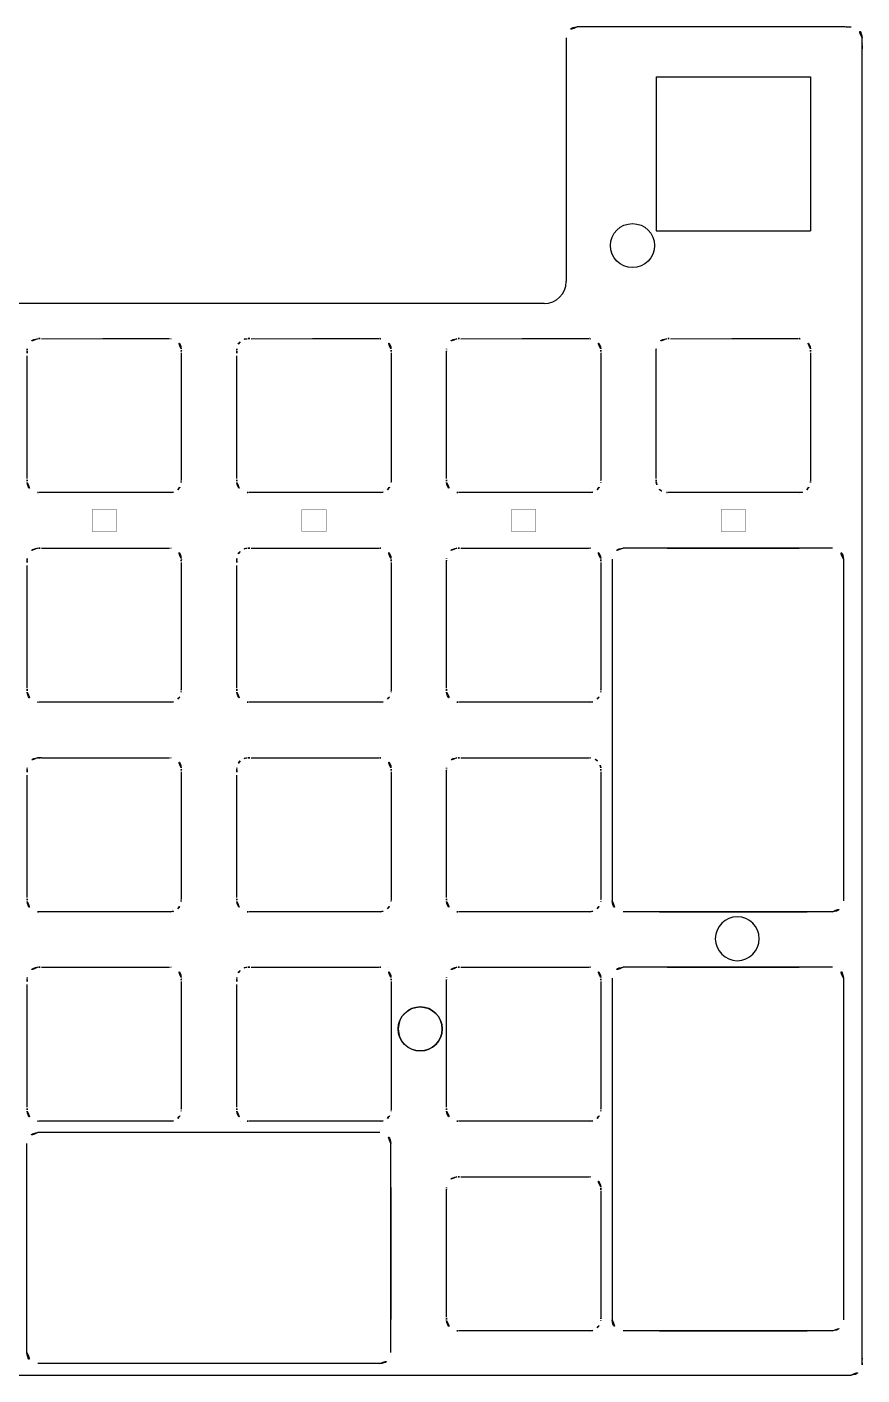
# Model space of a CAD drawing. Header units: millimetres. Extents: x 1963163760 to 1963164260, y 1135949646 to 1135950337.
# Drawn here: x 1963164184.5 to 1963164260.3, y 1135949843.2 to 1135949965.8 of the extents above; entities that cross this region are included whole.
import ezdxf

# ---------------------------------------------------------------- set-up
doc = ezdxf.new("R2010")
doc.units = ezdxf.units.MM

msp = doc.modelspace()

# ---------------------------------------------------------------- linework, layer by layer
at = {"linetype": 'ByBlock'}
for p, q in [((1963164250.335728, 1135949965.783176), (1963164234.429112, 1135949965.783176)), ((1963164258.866735, 1135949965.78212), (1963164259.31046, 1135949965.78212)), ((1963164260.31046, 1135949844.226216), (1963164260.31046, 1135949964.78212)), ((1963164237.615884, 1135949917.394803), (1963164237.615884, 1135949886.345872)), ((1963164239.615884, 1135949918.394803), (1963164238.615884, 1135949918.394803)), ((1963164257.615884, 1135949918.394803), (1963164239.615884, 1135949918.394803)), ((1963164258.615884, 1135949917.394803), (1963164258.615884, 1135949886.345872)), ((1963164239.615884, 1135949885.345872), (1963164238.615884, 1135949885.345872)), ((1963164257.615884, 1135949885.345872), (1963164239.615884, 1135949885.345872)), ((1963164239.615059, 1135949880.294295), (1963164238.615059, 1135949880.294295)), ((1963164257.615059, 1135949880.294295), (1963164239.615059, 1135949880.294295)), ((1963164237.615059, 1135949879.294295), (1963164237.615059, 1135949848.245364)), ((1963164258.615059, 1135949879.294295), (1963164258.615059, 1135949848.245364)), ((1963164216.500338, 1135949865.260832), (1963164185.451407, 1135949865.260832)), ((1963164184.451407, 1135949863.260832), (1963164184.451407, 1135949864.260832)), ((1963164217.500338, 1135949863.260832), (1963164217.500338, 1135949864.260832)), ((1963164184.451407, 1135949845.260832), (1963164184.451407, 1135949863.260832)), ((1963164217.500338, 1135949845.260832), (1963164217.500338, 1135949863.260832)), ((1963164239.615059, 1135949847.245364), (1963164238.615059, 1135949847.245364)), ((1963164257.615059, 1135949847.245364), (1963164239.615059, 1135949847.245364)), ((1963164216.500338, 1135949844.260832), (1963164185.451407, 1135949844.260832))]:
    msp.add_line(p, q, dxfattribs=at)
for p, q in [((1963164254.490269, 1135949965.783123), (1963164250.335728, 1135949965.783176)), ((1963164258.64481, 1135949965.782913), (1963164254.490269, 1135949965.783123)), ((1963164258.755284, 1135949965.783035), (1963164258.64481, 1135949965.782913)), ((1963164233.429112, 1135949964.783176), (1963164233.429112, 1135949947.051239)), ((1963164260.310155, 1135949962.649582), (1963164260.30985, 1135949963.466293)), ((1963164260.310216, 1135949961.83284), (1963164260.310155, 1135949962.649582)), ((1963164260.310338, 1135949908.743984), (1963164260.310216, 1135949961.83284)), ((1963164241.620373, 1135949961.258389), (1963164255.622485, 1135949961.25844)), ((1963164255.622485, 1135949961.25844), (1963164255.623273, 1135949947.257307)), ((1963164233.429112, 1135949947.051239), (1963164233.429112, 1135949942.628618)), ((1963164241.621496, 1135949947.256725), (1963164255.623273, 1135949947.257307)), ((1963164227.388527, 1135949940.628618), (1963164179.198424, 1135949940.628618)), ((1963164231.429112, 1135949940.628618), (1963164227.388527, 1135949940.628618)), ((1963164185.757848, 1135949937.444992), (1963164191.329076, 1135949937.445404)), ((1963164191.329076, 1135949937.445404), (1963164196.900426, 1135949937.445846)), ((1963164196.900426, 1135949937.445846), (1963164197.11472, 1135949937.445835)), ((1963164197.11472, 1135949937.445835), (1963164197.329137, 1135949937.445617)), ((1963164197.329137, 1135949937.445617), (1963164197.400548, 1135949937.445572)), ((1963164204.807774, 1135949937.444992), (1963164210.379063, 1135949937.445404)), ((1963164210.379063, 1135949937.445404), (1963164215.950475, 1135949937.445846)), ((1963164215.950475, 1135949937.445846), (1963164216.164708, 1135949937.445835)), ((1963164216.164708, 1135949937.445835), (1963164216.379063, 1135949937.445617)), ((1963164216.379063, 1135949937.445617), (1963164216.450475, 1135949937.445572)), ((1963164223.857701, 1135949937.444992), (1963164229.429051, 1135949937.445404)), ((1963164229.429051, 1135949937.445404), (1963164235.000523, 1135949937.445846)), ((1963164235.000523, 1135949937.445846), (1963164235.214757, 1135949937.445835)), ((1963164235.214757, 1135949937.445835), (1963164235.42899, 1135949937.445617)), ((1963164235.42899, 1135949937.445617), (1963164235.500523, 1135949937.445572)), ((1963164242.907628, 1135949937.444992), (1963164248.479039, 1135949937.445404)), ((1963164248.479039, 1135949937.445404), (1963164254.050572, 1135949937.445846)), ((1963164254.050572, 1135949937.445846), (1963164254.264806, 1135949937.445835)), ((1963164254.264806, 1135949937.445835), (1963164254.479039, 1135949937.445617)), ((1963164254.479039, 1135949937.445617), (1963164254.55045, 1135949937.445572)), ((1963164184.472447, 1135949924.731399), (1963164184.471593, 1135949935.87414)), ((1963164184.471959, 1135949936.33844), (1963164184.471959, 1135949936.374157)), ((1963164184.471959, 1135949936.302734), (1963164184.471959, 1135949936.33844)), ((1963164198.471226, 1135949936.159775), (1963164198.471715, 1135949930.58844)), ((1963164203.522069, 1135949930.302746), (1963164203.521641, 1135949935.87414)), ((1963164203.522008, 1135949936.33844), (1963164203.522008, 1135949936.374157)), ((1963164203.522008, 1135949936.302734), (1963164203.522008, 1135949936.33844)), ((1963164217.521397, 1135949936.159775), (1963164217.521641, 1135949930.58844)), ((1963164222.571568, 1135949936.088447), (1963164222.571812, 1135949936.302734)), ((1963164222.571568, 1135949935.874161), (1963164222.571568, 1135949936.088447)), ((1963164222.572057, 1135949930.302746), (1963164222.571568, 1135949935.874161)), ((1963164236.571324, 1135949936.159775), (1963164236.57169, 1135949930.58844)), ((1963164241.621617, 1135949936.088447), (1963164241.621861, 1135949936.302734)), ((1963164241.621617, 1135949935.874161), (1963164241.621617, 1135949936.088447)), ((1963164241.622594, 1135949924.731399), (1963164241.621617, 1135949935.874161)), ((1963164241.621861, 1135949936.374161), (1963164241.621922, 1135949936.44722)), ((1963164241.621861, 1135949936.33844), (1963164241.621861, 1135949936.374161)), ((1963164241.621861, 1135949936.302734), (1963164241.621861, 1135949936.33844)), ((1963164255.621373, 1135949936.159775), (1963164255.621739, 1135949930.58844)), ((1963164198.471715, 1135949930.58844), (1963164198.472203, 1135949925.017013)), ((1963164203.522496, 1135949924.731399), (1963164203.522069, 1135949930.302746)), ((1963164217.521641, 1135949930.58844), (1963164217.52213, 1135949925.017013)), ((1963164222.572545, 1135949924.731399), (1963164222.572057, 1135949930.302746)), ((1963164236.57169, 1135949930.58844), (1963164236.572057, 1135949925.017013)), ((1963164255.621739, 1135949930.58844), (1963164255.622105, 1135949925.017013)), ((1963164198.472203, 1135949924.802736), (1963164198.471959, 1135949924.58847)), ((1963164198.472203, 1135949925.017013), (1963164198.472203, 1135949924.802736)), ((1963164217.522191, 1135949924.802736), (1963164217.521886, 1135949924.58847)), ((1963164217.52213, 1135949925.017013), (1963164217.522191, 1135949924.802736)), ((1963164236.572057, 1135949925.017013), (1963164236.572057, 1135949924.802736)), ((1963164236.572057, 1135949924.802736), (1963164236.572057, 1135949924.58847)), ((1963164255.622105, 1135949924.802736), (1963164255.621861, 1135949924.58847)), ((1963164255.622105, 1135949925.017013), (1963164255.622105, 1135949924.802736)), ((1963164217.521886, 1135949924.517017), (1963164217.521825, 1135949924.443969)), ((1963164217.521886, 1135949924.58847), (1963164217.521886, 1135949924.552747)), ((1963164217.521886, 1135949924.552747), (1963164217.521886, 1135949924.517017)), ((1963164255.621861, 1135949924.58847), (1963164255.621861, 1135949924.552747)), ((1963164255.621861, 1135949924.552747), (1963164255.621861, 1135949924.517013)), ((1963164185.614781, 1135949923.445572), (1963164185.543248, 1135949923.445602)), ((1963164185.829015, 1135949923.445354), (1963164185.614781, 1135949923.445572)), ((1963164186.04337, 1135949923.445343), (1963164185.829015, 1135949923.445354)), ((1963164191.757603, 1135949923.445564), (1963164186.04337, 1135949923.445343)), ((1963164197.471959, 1135949923.445602), (1963164191.757603, 1135949923.445564)), ((1963164204.66483, 1135949923.445572), (1963164204.593297, 1135949923.445602)), ((1963164204.879063, 1135949923.445354), (1963164204.66483, 1135949923.445572)), ((1963164205.093297, 1135949923.445343), (1963164204.879063, 1135949923.445354)), ((1963164210.807652, 1135949923.445564), (1963164205.093297, 1135949923.445343)), ((1963164216.521886, 1135949923.445602), (1963164210.807652, 1135949923.445564)), ((1963164223.714757, 1135949923.445572), (1963164223.643346, 1135949923.445602)), ((1963164223.929112, 1135949923.445354), (1963164223.714757, 1135949923.445572)), ((1963164224.143346, 1135949923.445343), (1963164223.929112, 1135949923.445354)), ((1963164229.85764, 1135949923.445564), (1963164224.143346, 1135949923.445343)), ((1963164235.571812, 1135949923.445602), (1963164229.85764, 1135949923.445564)), ((1963164242.764683, 1135949923.445572), (1963164242.693272, 1135949923.445602)), ((1963164242.979161, 1135949923.445354), (1963164242.764683, 1135949923.445572)), ((1963164243.193394, 1135949923.445343), (1963164242.979161, 1135949923.445354)), ((1963164248.907567, 1135949923.445564), (1963164243.193394, 1135949923.445343)), ((1963164254.621861, 1135949923.445602), (1963164248.907567, 1135949923.445564)), ((1963164185.757848, 1135949918.394958), (1963164191.329076, 1135949918.395397)), ((1963164191.329076, 1135949918.395397), (1963164196.900426, 1135949918.395859)), ((1963164196.900426, 1135949918.395859), (1963164197.11472, 1135949918.395845)), ((1963164197.11472, 1135949918.395845), (1963164197.329137, 1135949918.395614)), ((1963164197.329137, 1135949918.395614), (1963164197.400548, 1135949918.395585)), ((1963164204.807774, 1135949918.394958), (1963164210.379063, 1135949918.395397)), ((1963164210.379063, 1135949918.395397), (1963164215.950475, 1135949918.395859)), ((1963164215.950475, 1135949918.395859), (1963164216.164708, 1135949918.395845)), ((1963164216.164708, 1135949918.395845), (1963164216.379063, 1135949918.395614)), ((1963164216.379063, 1135949918.395614), (1963164216.450475, 1135949918.395584)), ((1963164223.857701, 1135949918.394958), (1963164229.429051, 1135949918.395397)), ((1963164229.429051, 1135949918.395397), (1963164235.000523, 1135949918.395859)), ((1963164235.000523, 1135949918.395859), (1963164235.214757, 1135949918.395845)), ((1963164235.214757, 1135949918.395845), (1963164235.42899, 1135949918.395614)), ((1963164235.42899, 1135949918.395614), (1963164235.500523, 1135949918.395585)), ((1963164255.315122, 1135949918.394295), (1963164241.915098, 1135949918.394295)), ((1963164242.615909, 1135949918.394803), (1963164242.615909, 1135949918.394803)), ((1963164242.615909, 1135949918.394803), (1963164254.61586, 1135949918.394803)), ((1963164255.315122, 1135949918.394295), (1963164255.315122, 1135949918.394295)), ((1963164184.472447, 1135949905.681396), (1963164184.471593, 1135949916.82412)), ((1963164184.471959, 1135949917.288452), (1963164184.471959, 1135949917.324172)), ((1963164184.471959, 1135949917.252731), (1963164184.471959, 1135949917.288452)), ((1963164198.471226, 1135949917.109802), (1963164198.471715, 1135949911.538439)), ((1963164203.522069, 1135949911.252746), (1963164203.521641, 1135949916.82412)), ((1963164203.522008, 1135949917.288452), (1963164203.522008, 1135949917.324171)), ((1963164203.522008, 1135949917.252731), (1963164203.522008, 1135949917.288452)), ((1963164217.521397, 1135949917.109802), (1963164217.521641, 1135949911.538439)), ((1963164222.571568, 1135949917.038442), (1963164222.571812, 1135949917.252731)), ((1963164222.571568, 1135949916.824142), (1963164222.571568, 1135949917.038442)), ((1963164222.572057, 1135949911.252746), (1963164222.571568, 1135949916.824142)), ((1963164236.571324, 1135949917.109802), (1963164236.57169, 1135949911.538439)), ((1963164198.471715, 1135949911.538439), (1963164198.472203, 1135949905.967041)), ((1963164203.522496, 1135949905.681396), (1963164203.522069, 1135949911.252746)), ((1963164217.521641, 1135949911.538439), (1963164217.52213, 1135949905.967041)), ((1963164222.572545, 1135949905.681396), (1963164222.572057, 1135949911.252746)), ((1963164236.57169, 1135949911.538439), (1963164236.572057, 1135949905.967041)), ((1963164260.310338, 1135949855.655105), (1963164260.310338, 1135949908.743984)), ((1963164198.472203, 1135949905.752746), (1963164198.471959, 1135949905.538453)), ((1963164198.472203, 1135949905.967041), (1963164198.472203, 1135949905.752746)), ((1963164217.521886, 1135949905.467029), (1963164217.521825, 1135949905.393981)), ((1963164217.522191, 1135949905.752746), (1963164217.521886, 1135949905.538452)), ((1963164217.521886, 1135949905.538452), (1963164217.521886, 1135949905.502733)), ((1963164217.521886, 1135949905.502733), (1963164217.521886, 1135949905.467029)), ((1963164217.52213, 1135949905.967041), (1963164217.522191, 1135949905.752746)), ((1963164236.572057, 1135949905.967041), (1963164236.572057, 1135949905.752746)), ((1963164236.572057, 1135949905.752746), (1963164236.572057, 1135949905.538453)), ((1963164185.614781, 1135949904.395569), (1963164185.543248, 1135949904.395614)), ((1963164185.829015, 1135949904.395351), (1963164185.614781, 1135949904.395569)), ((1963164186.04337, 1135949904.39534), (1963164185.829015, 1135949904.395351)), ((1963164191.757603, 1135949904.395567), (1963164186.04337, 1135949904.39534)), ((1963164197.471959, 1135949904.395599), (1963164191.757603, 1135949904.395567)), ((1963164204.66483, 1135949904.395569), (1963164204.593297, 1135949904.395614)), ((1963164204.879063, 1135949904.395351), (1963164204.66483, 1135949904.395569)), ((1963164205.093297, 1135949904.39534), (1963164204.879063, 1135949904.395351)), ((1963164210.807652, 1135949904.395567), (1963164205.093297, 1135949904.39534)), ((1963164216.521886, 1135949904.395599), (1963164210.807652, 1135949904.395567)), ((1963164223.714757, 1135949904.395569), (1963164223.643346, 1135949904.395614)), ((1963164223.929112, 1135949904.395351), (1963164223.714757, 1135949904.395569)), ((1963164224.143346, 1135949904.39534), (1963164223.929112, 1135949904.395351)), ((1963164229.85764, 1135949904.395567), (1963164224.143346, 1135949904.39534)), ((1963164235.571812, 1135949904.395599), (1963164229.85764, 1135949904.395567)), ((1963164185.757603, 1135949899.34497), (1963164185.444859, 1135949899.34497)), ((1963164185.757848, 1135949899.34497), (1963164191.329076, 1135949899.345409)), ((1963164191.329076, 1135949899.345409), (1963164196.900426, 1135949899.345871)), ((1963164196.900426, 1135949899.345871), (1963164197.11472, 1135949899.345852)), ((1963164197.11472, 1135949899.345852), (1963164197.329137, 1135949899.345627)), ((1963164197.329137, 1135949899.345627), (1963164197.400548, 1135949899.345581)), ((1963164204.807774, 1135949899.34497), (1963164210.379063, 1135949899.345409)), ((1963164210.379063, 1135949899.345409), (1963164215.950475, 1135949899.345871)), ((1963164215.950475, 1135949899.345871), (1963164216.164708, 1135949899.345852)), ((1963164216.164708, 1135949899.345852), (1963164216.379063, 1135949899.345627)), ((1963164216.379063, 1135949899.345627), (1963164216.450475, 1135949899.345582)), ((1963164223.857701, 1135949899.34497), (1963164229.429051, 1135949899.345409)), ((1963164229.429051, 1135949899.345409), (1963164235.000523, 1135949899.345871)), ((1963164235.000523, 1135949899.345871), (1963164235.214757, 1135949899.345852)), ((1963164235.214757, 1135949899.345852), (1963164235.42899, 1135949899.345627)), ((1963164235.42899, 1135949899.345627), (1963164235.500523, 1135949899.345581)), ((1963164184.472447, 1135949886.631408), (1963164184.471593, 1135949897.774148)), ((1963164184.471959, 1135949898.238449), (1963164184.471959, 1135949898.274153)), ((1963164184.471959, 1135949898.202743), (1963164184.471959, 1135949898.238449)), ((1963164198.471226, 1135949898.059799), (1963164198.471715, 1135949892.488436)), ((1963164203.522069, 1135949892.202755), (1963164203.521641, 1135949897.774148)), ((1963164203.522008, 1135949898.238449), (1963164203.522008, 1135949898.274153)), ((1963164203.522008, 1135949898.202743), (1963164203.522008, 1135949898.238449)), ((1963164217.521397, 1135949898.059799), (1963164217.521641, 1135949892.488436)), ((1963164222.571568, 1135949897.988456), (1963164222.571812, 1135949898.202743)), ((1963164222.571568, 1135949897.77417), (1963164222.571568, 1135949897.988456)), ((1963164222.572057, 1135949892.202755), (1963164222.571568, 1135949897.77417)), ((1963164236.571324, 1135949898.059799), (1963164236.57169, 1135949892.488436)), ((1963164198.471715, 1135949892.488436), (1963164198.472203, 1135949886.917038)), ((1963164203.522496, 1135949886.631408), (1963164203.522069, 1135949892.202755)), ((1963164217.521641, 1135949892.488436), (1963164217.52213, 1135949886.917038)), ((1963164222.572545, 1135949886.631408), (1963164222.572057, 1135949892.202755)), ((1963164236.57169, 1135949892.488436), (1963164236.572057, 1135949886.917038)), ((1963164198.472203, 1135949886.917038), (1963164198.472203, 1135949886.702743)), ((1963164217.52213, 1135949886.917038), (1963164217.522191, 1135949886.702743)), ((1963164236.572057, 1135949886.917038), (1963164236.572057, 1135949886.702743)), ((1963164198.472203, 1135949886.702743), (1963164198.471959, 1135949886.488449)), ((1963164217.522191, 1135949886.702743), (1963164217.521886, 1135949886.488449)), ((1963164217.521886, 1135949886.488449), (1963164217.521886, 1135949886.452739)), ((1963164217.521886, 1135949886.452739), (1963164217.521886, 1135949886.417011)), ((1963164236.572057, 1135949886.702743), (1963164236.572057, 1135949886.488449)), ((1963164186.043248, 1135949885.345337), (1963164185.501012, 1135949885.345337)), ((1963164185.614781, 1135949885.345566), (1963164185.543248, 1135949885.345627)), ((1963164185.829015, 1135949885.345348), (1963164185.614781, 1135949885.345566)), ((1963164186.04337, 1135949885.345337), (1963164185.829015, 1135949885.345348)), ((1963164191.757603, 1135949885.345564), (1963164186.04337, 1135949885.345337)), ((1963164197.471959, 1135949885.345596), (1963164191.757603, 1135949885.345564)), ((1963164204.66483, 1135949885.345566), (1963164204.593297, 1135949885.345627)), ((1963164204.879063, 1135949885.345348), (1963164204.66483, 1135949885.345566)), ((1963164205.093297, 1135949885.345337), (1963164204.879063, 1135949885.345348)), ((1963164210.807652, 1135949885.345564), (1963164205.093297, 1135949885.345337)), ((1963164216.521886, 1135949885.345596), (1963164210.807652, 1135949885.345564)), ((1963164223.714757, 1135949885.345566), (1963164223.643346, 1135949885.345627)), ((1963164223.929112, 1135949885.345348), (1963164223.714757, 1135949885.345566)), ((1963164224.143346, 1135949885.345337), (1963164223.929112, 1135949885.345348)), ((1963164229.85764, 1135949885.345564), (1963164224.143346, 1135949885.345337)), ((1963164235.571812, 1135949885.345596), (1963164229.85764, 1135949885.345564)), ((1963164241.91586, 1135949885.345339), (1963164241.91586, 1135949885.345339)), ((1963164241.91586, 1135949885.345339), (1963164255.315909, 1135949885.345339)), ((1963164254.61586, 1135949885.345339), (1963164242.615909, 1135949885.345339)), ((1963164254.61586, 1135949885.345339), (1963164254.61586, 1135949885.345339)), ((1963164185.757848, 1135949880.294967), (1963164191.329076, 1135949880.295404)), ((1963164191.329076, 1135949880.295404), (1963164196.900426, 1135949880.295852)), ((1963164196.900426, 1135949880.295852), (1963164197.11472, 1135949880.295841)), ((1963164197.11472, 1135949880.295841), (1963164197.329137, 1135949880.295624)), ((1963164197.329137, 1135949880.295624), (1963164197.400548, 1135949880.295578)), ((1963164204.807774, 1135949880.294967), (1963164210.379063, 1135949880.295404)), ((1963164210.379063, 1135949880.295404), (1963164215.950475, 1135949880.295852)), ((1963164215.950475, 1135949880.295852), (1963164216.164708, 1135949880.295841)), ((1963164216.164708, 1135949880.295841), (1963164216.379063, 1135949880.295624)), ((1963164216.379063, 1135949880.295624), (1963164216.450475, 1135949880.295578)), ((1963164217.221675, 1135949880.295565), (1963164217.221675, 1135949880.295565)), ((1963164223.857701, 1135949880.294967), (1963164229.429051, 1135949880.295404)), ((1963164229.429051, 1135949880.295404), (1963164235.000523, 1135949880.295852)), ((1963164235.000523, 1135949880.295852), (1963164235.214757, 1135949880.295841)), ((1963164235.214757, 1135949880.295841), (1963164235.42899, 1135949880.295624)), ((1963164235.42899, 1135949880.295624), (1963164235.500523, 1135949880.295578)), ((1963164255.315071, 1135949880.294295), (1963164241.915047, 1135949880.294295)), ((1963164242.615858, 1135949880.294803), (1963164242.615858, 1135949880.294803)), ((1963164242.615858, 1135949880.294803), (1963164254.615809, 1135949880.294803)), ((1963164255.315071, 1135949880.294295), (1963164255.315071, 1135949880.294295)), ((1963164184.472447, 1135949867.581405), (1963164184.471593, 1135949878.724161)), ((1963164184.471959, 1135949879.188461), (1963164184.471959, 1135949879.224165)), ((1963164184.471959, 1135949879.152755), (1963164184.471959, 1135949879.188461)), ((1963164198.471226, 1135949879.009796), (1963164198.471715, 1135949873.438444)), ((1963164203.522069, 1135949873.152754), (1963164203.521641, 1135949878.724161)), ((1963164203.522008, 1135949879.188461), (1963164203.522008, 1135949879.224167)), ((1963164203.522008, 1135949879.152755), (1963164203.522008, 1135949879.188461)), ((1963164217.521397, 1135949879.009796), (1963164217.521641, 1135949873.438444)), ((1963164222.571568, 1135949878.938457), (1963164222.571812, 1135949879.152757)), ((1963164222.571568, 1135949878.724182), (1963164222.571568, 1135949878.938457)), ((1963164222.572057, 1135949873.152754), (1963164222.571568, 1135949878.724182)), ((1963164236.571324, 1135949879.009796), (1963164236.57169, 1135949873.438444)), ((1963164198.471715, 1135949873.438444), (1963164198.472203, 1135949867.867035)), ((1963164217.521641, 1135949873.438444), (1963164217.52213, 1135949867.867035)), ((1963164236.57169, 1135949873.438444), (1963164236.572057, 1135949867.867035)), ((1963164203.522496, 1135949867.581405), (1963164203.522069, 1135949873.152754)), ((1963164222.572545, 1135949867.581405), (1963164222.572057, 1135949873.152754)), ((1963164198.472203, 1135949867.652755), (1963164198.471959, 1135949867.438461)), ((1963164198.472203, 1135949867.867035), (1963164198.472203, 1135949867.652755)), ((1963164217.521886, 1135949867.367008), (1963164217.521825, 1135949867.29396)), ((1963164217.522191, 1135949867.652755), (1963164217.521886, 1135949867.438461)), ((1963164217.521886, 1135949867.438461), (1963164217.521886, 1135949867.402733)), ((1963164217.521886, 1135949867.402733), (1963164217.521886, 1135949867.367008)), ((1963164217.52213, 1135949867.867035), (1963164217.522191, 1135949867.652755)), ((1963164236.572057, 1135949867.867035), (1963164236.572057, 1135949867.652755)), ((1963164236.572057, 1135949867.652755), (1963164236.572057, 1135949867.438461)), ((1963164185.614781, 1135949866.295563), (1963164185.543248, 1135949866.295608)), ((1963164185.829015, 1135949866.295337), (1963164185.614781, 1135949866.295563)), ((1963164186.04337, 1135949866.295318), (1963164185.829015, 1135949866.295337)), ((1963164191.757603, 1135949866.295559), (1963164186.04337, 1135949866.295318)), ((1963164197.471959, 1135949866.295593), (1963164191.757603, 1135949866.295559)), ((1963164203.822134, 1135949866.295593), (1963164203.822134, 1135949866.295593)), ((1963164204.66483, 1135949866.295563), (1963164204.593297, 1135949866.295608)), ((1963164204.879063, 1135949866.295337), (1963164204.66483, 1135949866.295563)), ((1963164205.093297, 1135949866.295318), (1963164204.879063, 1135949866.295337)), ((1963164210.807652, 1135949866.295559), (1963164205.093297, 1135949866.295318)), ((1963164216.521886, 1135949866.295593), (1963164210.807652, 1135949866.295559)), ((1963164223.714757, 1135949866.295563), (1963164223.643346, 1135949866.295608)), ((1963164223.929112, 1135949866.295337), (1963164223.714757, 1135949866.295563)), ((1963164224.143346, 1135949866.295318), (1963164223.929112, 1135949866.295337)), ((1963164229.85764, 1135949866.295559), (1963164224.143346, 1135949866.295318)), ((1963164235.571812, 1135949866.295593), (1963164229.85764, 1135949866.295559)), ((1963164223.857701, 1135949861.244964), (1963164229.429051, 1135949861.245399)), ((1963164229.429051, 1135949861.245399), (1963164235.000523, 1135949861.245849)), ((1963164235.000523, 1135949861.245849), (1963164235.214757, 1135949861.245838)), ((1963164235.214757, 1135949861.245838), (1963164235.42899, 1135949861.24562)), ((1963164235.42899, 1135949861.24562), (1963164235.500523, 1135949861.245575)), ((1963164217.49983, 1135949847.561594), (1963164217.49983, 1135949860.961618)), ((1963164217.500338, 1135949860.260807), (1963164217.500338, 1135949860.260807)), ((1963164217.500338, 1135949860.260807), (1963164217.500338, 1135949848.260857)), ((1963164222.571568, 1135949859.888458), (1963164222.571812, 1135949860.102737)), ((1963164222.571568, 1135949859.674164), (1963164222.571568, 1135949859.888458)), ((1963164236.571324, 1135949859.959808), (1963164236.57169, 1135949854.388447)), ((1963164222.572057, 1135949854.102749), (1963164222.571568, 1135949859.674164)), ((1963164260.310399, 1135949850.618477), (1963164260.310338, 1135949855.655105)), ((1963164222.572545, 1135949848.531402), (1963164222.572057, 1135949854.102749)), ((1963164236.57169, 1135949854.388447), (1963164236.572057, 1135949848.817016)), ((1963164260.310521, 1135949848.10017), (1963164260.310399, 1135949850.618477)), ((1963164236.572057, 1135949848.817016), (1963164236.572057, 1135949848.602737)), ((1963164217.49983, 1135949847.561594), (1963164217.49983, 1135949847.561594)), ((1963164236.572057, 1135949848.602737), (1963164236.572057, 1135949848.388443)), ((1963164260.310826, 1135949845.581863), (1963164260.310521, 1135949848.10017)), ((1963164223.714757, 1135949847.24559), (1963164223.643346, 1135949847.24562)), ((1963164223.929112, 1135949847.24535), (1963164223.714757, 1135949847.24559)), ((1963164224.143346, 1135949847.245315), (1963164223.929112, 1135949847.24535)), ((1963164229.85764, 1135949847.245556), (1963164224.143346, 1135949847.245315)), ((1963164235.571812, 1135949847.24559), (1963164229.85764, 1135949847.245556)), ((1963164241.915809, 1135949847.245339), (1963164241.915809, 1135949847.245339)), ((1963164241.915809, 1135949847.245339), (1963164255.315858, 1135949847.245339)), ((1963164254.615809, 1135949847.245339), (1963164242.615858, 1135949847.245339)), ((1963164254.615809, 1135949847.245339), (1963164254.615809, 1135949847.245339)), ((1963164260.310582, 1135949844.765091), (1963164260.310826, 1135949845.173488)), ((1963164260.310826, 1135949845.173488), (1963164260.310826, 1135949845.581863)), ((1963164018.52609, 1135949843.226216), (1963164259.31046, 1135949843.226216))]:
    msp.add_line(p, q)
at = {"const_width": 0.0254}
for points in [[(1963164190.373768, 1135949919.92086), (1963164192.573768, 1135949919.92086), (1963164192.573768, 1135949921.92086), (1963164190.373768, 1135949921.92086)], [(1963164209.423806, 1135949919.92086), (1963164211.623806, 1135949919.92086), (1963164211.623806, 1135949921.92086), (1963164209.423806, 1135949921.92086)], [(1963164209.423806, 1135949919.92086), (1963164211.623806, 1135949919.92086), (1963164211.623806, 1135949921.92086), (1963164209.423806, 1135949921.92086)], [(1963164228.473794, 1135949919.92086), (1963164230.673794, 1135949919.92086), (1963164230.673794, 1135949921.92086), (1963164228.473794, 1135949921.92086)], [(1963164228.473794, 1135949919.92086), (1963164230.673794, 1135949919.92086), (1963164230.673794, 1135949921.92086), (1963164228.473794, 1135949921.92086)], [(1963164247.523882, 1135949919.92086), (1963164249.723882, 1135949919.92086), (1963164249.723882, 1135949921.92086), (1963164247.523882, 1135949921.92086)], [(1963164247.523882, 1135949919.92086), (1963164249.723882, 1135949919.92086), (1963164249.723882, 1135949921.92086), (1963164247.523882, 1135949921.92086)]]:
    msp.add_lwpolyline(points, close=True, dxfattribs=at)
for points in [[(1963164246.982003, 1135949882.896613, 1), (1963164250.982003, 1135949882.896613, 1)], [(1963164246.982003, 1135949882.896613, 1), (1963164250.982003, 1135949882.896613, 1)], [(1963164246.982003, 1135949882.896613, 1), (1963164250.982003, 1135949882.896613, 1)], [(1963164246.982003, 1135949882.896613, 1), (1963164250.982003, 1135949882.896613, 1)], [(1963164246.982003, 1135949882.896613, 1), (1963164250.982003, 1135949882.896613, 1)], [(1963164218.178345, 1135949874.692397, 1), (1963164222.178345, 1135949874.692397, 1)], [(1963164218.178345, 1135949874.692397, 1), (1963164222.178345, 1135949874.692397, 1)], [(1963164218.178345, 1135949874.692397, 1), (1963164222.178345, 1135949874.692397, 1)], [(1963164218.178345, 1135949874.692397, 1), (1963164222.178345, 1135949874.692397, 1)], [(1963164218.178345, 1135949874.692397, 1), (1963164222.178345, 1135949874.692397, 1)]]:
    msp.add_lwpolyline(points, format="xyb", close=True)
for centre in [(1963164239.460168, 1135949945.909542), (1963164220.175826, 1135949874.692767)]:
    msp.add_circle(centre, 2)
at = {"linetype": 'ByBlock'}
for centre, start, end in [((1963164234.429112, 1135949964.783176), 90, 180), ((1963164259.31046, 1135949964.78212), 0, 90), ((1963164238.615884, 1135949917.394803), 90, 180), ((1963164257.615884, 1135949917.394803), 0, 90), ((1963164238.615884, 1135949886.345872), 180, 270), ((1963164257.615884, 1135949886.345872), 270, 0), ((1963164238.615059, 1135949879.294295), 90, 180), ((1963164257.615059, 1135949879.294295), 0, 90), ((1963164185.451407, 1135949864.260832), 90, 180), ((1963164216.500338, 1135949864.260832), 0, 90), ((1963164238.615059, 1135949848.245364), 180, 270), ((1963164257.615059, 1135949848.245364), 270, 0), ((1963164185.451407, 1135949845.260832), 180, 270), ((1963164216.500338, 1135949845.260832), 270, 0), ((1963164259.31046, 1135949844.226216), 270, 0)]:
    msp.add_arc(centre, 1, start, end, dxfattribs=at)
for centre, radius, start, end in [((1963164258.768143, 1135949960.564395), 5.218656, 88.91750077, 90.14118016), ((1963164258.15287, 1135949964.269046), 2.157636, 0.37310856, 1.86617388), ((1963164381.774835, 1135949963.629661), 121.465096, 179.82018813, 180.07705822), ((1963164222.381371, 1135949964.163981), 37.929276, 359.7686882, 0.17993481), ((1963219281.19756, 1135949958.671593), 55039.577247, 179.9973089055, 180.011884529), ((1963164231.429112, 1135949942.628618), 2, 270, 0), ((1963164185.470158, 1135949936.447155), 0.998314, 94.19503773, 175.80211254), ((1963164185.533378, 1135949935.453883), 1.993572, 88.73215873, 93.91887055), ((1963164185.756142, 1135949945.521372), 8.07638, 268.7324868, 270.0121031), ((1963164197.43187, 1135949929.246291), 8.199341, 89.70919662, 90.2188808), ((1963164197.470053, 1135949936.310664), 1.134867, 86.14145552, 89.8267315), ((1963164197.47343, 1135949936.447225), 0.998405, 4.20224281, 85.80746842), ((1963164204.520985, 1135949936.446744), 0.999242, 135.01876811, 175.782403), ((1963164204.519538, 1135949936.448347), 0.997085, 94.1686993, 135.02514328), ((1963164204.583177, 1135949935.457597), 1.989858, 88.72610564, 93.92251251), ((1963164204.805898, 1135949945.52137), 8.076378, 268.73370288, 270.01330521), ((1963164216.479152, 1135949924.973335), 12.472269, 89.79640532, 90.1317408), ((1963164216.519462, 1135949936.30256), 1.142973, 86.1367186, 89.79894613), ((1963164216.523502, 1135949936.447356), 0.998251, 4.19539394, 85.80816723), ((1963164223.570101, 1135949936.447188), 0.998279, 94.19329851, 175.80385275), ((1963164223.633266, 1135949935.45523), 1.992223, 88.73051928, 93.91899413), ((1963164223.855825, 1135949945.515906), 8.070914, 268.73326556, 270.01331887), ((1963164235.529201, 1135949924.973335), 12.472269, 89.79640532, 90.1317408), ((1963164235.569244, 1135949936.295045), 1.150489, 86.14868494, 89.78697957), ((1963164235.573747, 1135949936.447552), 0.998041, 4.18498491, 85.81856264), ((1963164242.62015, 1135949936.447188), 0.998279, 94.19329851, 175.80385275), ((1963164242.683289, 1135949935.455687), 1.991765, 88.73124341, 93.91915768), ((1963164242.905112, 1135949945.451842), 8.00685, 268.72815541, 270.01800438), ((1963164254.579128, 1135949924.973335), 12.472269, 89.79640532, 90.1317408), ((1963164254.619795, 1135949936.302572), 1.14296, 86.15466765, 89.816896), ((1963164254.62366, 1135949936.447562), 0.998054, 4.18432697, 85.81780933), ((1963164560.475448, 1135949935.767162), 376.003871, 179.91839288, 179.98370317), ((1963164189.938172, 1135949936.415255), 5.466368, 179.66494997, 180.43077048), ((1963164185.686073, 1135949936.440129), 1.214196, 176.21728899, 179.66541441), ((1963164196.454952, 1135949936.384508), 2.018777, 358.73940059, 3.85932412), ((1963164206.796417, 1135949936.156955), 8.325191, 178.73948253, 179.9805886), ((1963164579.525497, 1135949935.767162), 376.003871, 179.91839288, 179.98370317), ((1963164208.988221, 1135949936.415255), 5.466368, 179.66494997, 180.43077048), ((1963164204.614778, 1135949936.446314), 1.092832, 176.12154826, 179.95250286), ((1963164215.504894, 1135949936.383825), 2.018808, 358.7588166, 3.87868436), ((1963164224.921429, 1135949936.174801), 7.400047, 178.72008017, 180.11634553), ((1963164223.996644, 1135949936.426709), 1.425218, 176.23750973, 180.61134089), ((1963164214.495095, 1135949936.334458), 8.076779, 359.77495837, 0.54656005), ((1963164234.554943, 1135949936.383825), 2.018808, 358.7588166, 3.87868436), ((1963164244.896223, 1135949936.159775), 8.324899, 178.75885757, 180), ((1963164242.836098, 1135949936.440129), 1.214196, 176.21728899, 179.66541441), ((1963164253.604884, 1135949936.383142), 2.01884, 358.77821867, 3.89805823), ((1963164263.946617, 1135949936.162589), 8.325244, 178.77827359, 180.01937042), ((1963164176.14834, 1135949924.731401), 8.324107, 358.75880295, 359.99998634), ((1963164195.198389, 1135949924.731401), 8.324107, 358.75880295, 359.99998634), ((1963164214.248821, 1135949924.734212), 8.323724, 358.73937327, 359.98064324), ((1963164194.567792, 1135949924.73139), 47.054801, 359.73897656, 0.00001366), ((1963164186.488722, 1135949924.507361), 2.018702, 178.75876197, 183.87879431), ((1963164185.469973, 1135949924.443591), 0.997987, 184.18251864, 265.82126151), ((1963164197.470533, 1135949924.450169), 1.004566, 270.08132026, 312.74102105), ((1963164197.477956, 1135949924.442314), 0.993759, 312.73407033, 355.88315417), ((1963164197.25826, 1135949924.451053), 1.213536, 356.21629035, 359.66555109), ((1963164187.544963, 1135949924.507883), 10.926999, 359.66486801, 0.04787963), ((1963164203.700534, 1135949924.552743), 5.228697, 179.6084905, 180.3915095), ((1963164205.538771, 1135949924.507361), 2.018702, 178.75876197, 183.87879431), ((1963164204.520257, 1135949924.44383), 0.998239, 184.19525671, 265.80876967), ((1963164216.520598, 1135949924.450042), 1.004438, 270.07345187, 312.74178468), ((1963164216.52793, 1135949924.442385), 0.993839, 312.73089996, 355.879375), ((1963164216.308309, 1135949924.451053), 1.213536, 356.21629035, 359.66555109), ((1963164224.588691, 1135949924.506677), 2.018649, 178.73937327, 183.8594477), ((1963164223.570282, 1135949924.44394), 0.998345, 184.20113329, 265.81059162), ((1963164235.570497, 1135949924.449882), 1.004278, 270.07507747, 312.75240843), ((1963164235.576452, 1135949924.443338), 0.995431, 312.7563625, 355.83097273), ((1963164235.147219, 1135949924.466091), 1.425208, 356.17317827, 0.54701082), ((1963164244.649199, 1135949924.556745), 8.077205, 179.77495837, 180.54654639), ((1963164247.099598, 1135949924.475887), 5.477648, 179.56968041, 180.33469487), ((1963164242.62928, 1135949924.448763), 1.007248, 180.27723845, 222.75913677), ((1963164242.619672, 1135949924.439567), 0.99395, 222.7459318, 265.82309709), ((1963164254.620545, 1135949924.449882), 1.004278, 270.07507747, 312.75240843), ((1963164254.6265, 1135949924.443338), 0.995431, 312.7563625, 355.83097273), ((1963164254.408406, 1135949924.451053), 1.213536, 356.21629035, 359.66555109), ((1963164250.158501, 1135949924.475926), 5.463514, 359.66486801, 0.43087976), ((1963164185.474424, 1135949924.592384), 1.146727, 266.1412229, 269.79146019), ((1963164185.51833, 1135949936.877255), 13.431676, 269.79490264, 270.10629146), ((1963164204.524326, 1135949924.58492), 1.139266, 266.12327384, 269.7974435), ((1963164204.567677, 1135949936.877252), 13.431674, 269.79789429, 270.1092831), ((1963164223.574405, 1135949924.584921), 1.139267, 266.12178088, 269.79594082), ((1963164223.617726, 1135949936.877252), 13.431674, 269.79789429, 270.1092831), ((1963164242.624243, 1135949924.584918), 1.139263, 266.12627248, 269.80043515), ((1963164242.667653, 1135949936.877252), 13.431674, 269.79789429, 270.1092831), ((1963164189.937649, 1135949917.365268), 5.465845, 179.66493631, 180.4307978), ((1963164185.68592, 1135949917.390147), 1.214043, 176.21707, 179.66563306), ((1963164185.470155, 1135949917.397155), 0.998312, 94.19487324, 175.8014011), ((1963164185.533373, 1135949916.393588), 2.003841, 88.73849862, 93.89860616), ((1963164185.757937, 1135949926.595592), 8.200634, 268.73915446, 269.99937162), ((1963164197.431722, 1135949910.132646), 8.262998, 89.71041238, 90.21616235), ((1963164197.469804, 1135949917.256994), 1.13855, 86.14142826, 89.81479226), ((1963164197.473431, 1135949917.397231), 0.998403, 4.2017766, 85.80752291), ((1963164196.455261, 1135949917.334516), 2.018468, 358.73930499, 3.8596258), ((1963164208.987484, 1135949917.365266), 5.465631, 179.66492265, 180.43081146), ((1963164204.614835, 1135949917.396324), 1.092889, 176.12164459, 179.95250286), ((1963164204.520969, 1135949917.396744), 0.999227, 135.01833344, 175.78164969), ((1963164204.519537, 1135949917.398355), 0.997075, 94.16867205, 135.02560693), ((1963164204.5833, 1135949916.393588), 2.003841, 88.73849862, 93.89860616), ((1963164204.807864, 1135949926.595592), 8.200634, 268.73915446, 269.99937162), ((1963164216.479176, 1135949905.696579), 12.699037, 89.80014824, 90.12950051), ((1963164216.519715, 1135949917.252581), 1.142964, 86.14943824, 89.81165035), ((1963164216.523459, 1135949917.397345), 0.998294, 4.19566842, 85.80588006), ((1963164215.505246, 1135949917.333833), 2.018456, 358.75868003, 3.87904056), ((1963164223.996906, 1135949917.376714), 1.425479, 176.23786593, 180.61120429), ((1963164223.570097, 1135949917.397188), 0.998276, 94.19309316, 175.80312669), ((1963164223.633303, 1135949916.394003), 2.003425, 88.73867646, 93.89811274), ((1963164223.857704, 1135949926.590042), 8.195084, 268.7393323, 269.99998634), ((1963164235.528404, 1135949905.461411), 12.934204, 89.80014824, 90.12350358), ((1963164235.569611, 1135949917.246954), 1.148589, 86.16065128, 89.80492943), ((1963164235.573577, 1135949917.397413), 0.99822, 4.19202451, 85.80952297), ((1963164234.555327, 1135949917.333835), 2.018424, 358.75868003, 3.87906782), ((1963164560.70012, 1135949916.716971), 376.228542, 179.91840654, 179.98367585), ((1963164206.794245, 1135949917.10699), 8.32302, 178.73931864, 179.98064324), ((1963164579.750169, 1135949916.716971), 376.228542, 179.91840654, 179.98367585), ((1963164224.92015, 1135949917.124827), 7.398768, 178.71997061, 180.11634553), ((1963164214.4944, 1135949917.284459), 8.077474, 359.77494471, 0.54654639), ((1963164244.894784, 1135949917.109804), 8.32346, 178.75874832, 180.00001366), ((1963164186.488574, 1135949905.457367), 2.018553, 178.75868003, 183.87894423), ((1963164176.149118, 1135949905.681399), 8.323329, 358.75873466, 359.99998634), ((1963164185.470008, 1135949905.393613), 0.998022, 184.18301209, 265.81939868), ((1963164197.477937, 1135949905.392256), 0.993773, 312.73960959, 355.88731778), ((1963164197.258258, 1135949905.401066), 1.213539, 356.21629035, 359.66549645), ((1963164187.544467, 1135949905.457896), 10.927495, 359.66486801, 0.04787963), ((1963164203.69613, 1135949905.50274), 5.224293, 179.60834024, 180.39165976), ((1963164205.538622, 1135949905.457367), 2.018553, 178.75868003, 183.87894423), ((1963164195.199167, 1135949905.681399), 8.323329, 358.75873466, 359.99998634), ((1963164204.520292, 1135949905.393852), 0.998274, 184.19570929, 265.80694771), ((1963164216.527913, 1135949905.392327), 0.993851, 312.73640988, 355.88352401), ((1963164216.308305, 1135949905.401066), 1.213541, 356.21629035, 359.66549645), ((1963164224.588517, 1135949905.456683), 2.018475, 178.73930499, 183.85961217), ((1963164214.248676, 1135949905.684218), 8.323869, 358.73938693, 359.98057494), ((1963164223.570292, 1135949905.393938), 0.998354, 184.20029724, 265.8100573), ((1963164235.576449, 1135949905.393335), 0.995433, 312.75649763, 355.83190414), ((1963164235.147571, 1135949905.416092), 1.424855, 356.1726994, 0.54706546), ((1963164244.646843, 1135949905.506733), 8.074849, 179.77493105, 180.54662835), ((1963164185.473992, 1135949905.536885), 1.141222, 266.14428968, 269.8121148), ((1963164185.517184, 1135949918.226222), 13.830633, 269.80557147, 270.10797168), ((1963164197.470661, 1135949905.399996), 1.004396, 270.07403928, 312.74481066), ((1963164204.523994, 1135949905.532485), 1.136824, 266.13172088, 269.81375408), ((1963164204.566947, 1135949918.649608), 14.254018, 269.81249733, 270.10592263), ((1963164216.5206, 1135949905.400188), 1.004588, 270.07332892, 312.73848846), ((1963164223.574073, 1135949905.53237), 1.13671, 266.12980449, 269.81221042), ((1963164223.616995, 1135949918.649608), 14.254018, 269.81249733, 270.10592263), ((1963164235.570494, 1135949905.399885), 1.004285, 270.07522773, 312.7522733), ((1963164185.470157, 1135949898.34715), 0.998314, 94.19495598, 175.80131836), ((1963164185.5334, 1135949897.352015), 1.995433, 88.73397602, 93.91584466), ((1963164185.757807, 1135949907.514191), 8.169221, 268.73521942, 270.00028687), ((1963164197.429533, 1135949886.189397), 13.156215, 89.80859044, 90.12623565), ((1963164197.469824, 1135949898.220642), 1.124903, 86.09554742, 89.81353552), ((1963164197.473459, 1135949898.34723), 0.998374, 4.20088706, 85.80900227), ((1963164204.52096, 1135949898.346739), 0.999218, 135.01810161, 175.78149883), ((1963164204.519596, 1135949898.348237), 0.997194, 94.17157528, 135.02355915), ((1963164204.583327, 1135949897.352015), 1.995433, 88.73397602, 93.91584466), ((1963164204.807734, 1135949907.514191), 8.169221, 268.73521942, 270.00028687), ((1963164216.479413, 1135949886.041864), 13.30375, 89.81024334, 90.12463739), ((1963164216.519681, 1135949898.21456), 1.130986, 86.10682954, 89.80790738), ((1963164216.523458, 1135949898.347315), 0.998296, 4.1963526, 85.80582457), ((1963164223.570101, 1135949898.347182), 0.99828, 94.19328489, 175.80300308), ((1963164223.633341, 1135949897.352898), 1.994549, 88.73415357, 93.9165707), ((1963164223.857747, 1135949907.516491), 8.17152, 268.73539696, 269.99967215), ((1963164235.529334, 1135949886.41141), 12.934203, 89.80426008, 90.12762901), ((1963164235.569577, 1135949898.209052), 1.136493, 86.11804351, 89.80117281), ((1963164235.573271, 1135949898.346571), 0.999055, 45.02073862, 85.79544278), ((1963164235.574489, 1135949898.347868), 0.997276, 4.16876742, 45.01754137), ((1963164560.648818, 1135949897.667023), 376.177241, 179.91840654, 179.98368951), ((1963164189.938898, 1135949898.315254), 5.467093, 179.66497729, 180.43074316), ((1963164185.686158, 1135949898.340136), 1.214281, 176.21743983, 179.66566038), ((1963164196.45548, 1135949898.284504), 2.018249, 358.73922305, 3.85983116), ((1963164206.793912, 1135949898.056984), 8.322686, 178.73929133, 179.98061592), ((1963164579.698867, 1135949897.667023), 376.177241, 179.91840654, 179.98368951), ((1963164208.988697, 1135949898.315253), 5.466843, 179.66496363, 180.43075682), ((1963164204.615021, 1135949898.346315), 1.093075, 176.12198624, 179.95255751), ((1963164215.505385, 1135949898.28382), 2.018317, 358.75863906, 3.87916322), ((1963164224.91956, 1135949898.074822), 7.398178, 178.71991598, 180.11634553), ((1963164223.996705, 1135949898.326716), 1.425279, 176.23761878, 180.61120429), ((1963164214.495016, 1135949898.234467), 8.076858, 359.77495837, 0.54656005), ((1963164234.555482, 1135949898.283822), 2.018269, 358.75863906, 3.87920503), ((1963164244.894187, 1135949898.0598), 8.322863, 178.75870735, 180), ((1963164186.488551, 1135949886.407379), 2.018531, 178.75870735, 183.87895786), ((1963164176.149045, 1135949886.631411), 8.323403, 358.75874832, 359.99998634), ((1963164185.47003, 1135949886.343648), 0.998046, 184.18414886, 265.81822104), ((1963164197.470654, 1135949886.350011), 1.004414, 270.07444909, 312.74440452), ((1963164197.47793, 1135949886.342257), 0.993781, 312.73977405, 355.8870988), ((1963164197.258513, 1135949886.351054), 1.213283, 356.21589326, 359.66552377), ((1963164187.568806, 1135949886.407824), 10.903156, 359.6644582, 0.04826212), ((1963164203.698301, 1135949886.452729), 5.226464, 179.60840854, 180.39159146), ((1963164205.5386, 1135949886.407379), 2.018531, 178.75870735, 183.87895786), ((1963164195.199093, 1135949886.631411), 8.323403, 358.75874832, 359.99998634), ((1963164204.520311, 1135949886.343884), 0.998294, 184.19668157, 265.80593456), ((1963164216.5206, 1135949886.350186), 1.004589, 270.07332892, 312.73841124), ((1963164216.527904, 1135949886.342328), 0.99386, 312.73661295, 355.88331865), ((1963164216.308562, 1135949886.351054), 1.213283, 356.21589326, 359.66552377), ((1963164042.714235, 1135949886.526567), 174.807685, 359.94015388, 359.96408686), ((1963164224.58852, 1135949886.406696), 2.018478, 178.73931864, 183.85961217), ((1963164214.248763, 1135949886.63423), 8.323782, 358.73937327, 359.98057494), ((1963164223.570312, 1135949886.34397), 0.998375, 184.20129777, 265.80900227), ((1963164235.570497, 1135949886.349875), 1.004278, 270.07507747, 312.75240843), ((1963164235.576445, 1135949886.343334), 0.995437, 312.75657484, 355.83179416), ((1963164235.147619, 1135949886.366087), 1.424808, 356.17263034, 0.54709278), ((1963164244.646933, 1135949886.456728), 8.074939, 179.77493105, 180.54661469), ((1963164185.474274, 1135949886.49239), 1.146721, 266.14869857, 269.79893247), ((1963164185.515536, 1135949898.279801), 12.934204, 269.79939692, 270.12276592), ((1963164204.524178, 1135949886.484925), 1.139259, 266.13074952, 269.80491577), ((1963164204.564619, 1135949897.817863), 12.472269, 269.79640532, 270.1317408), ((1963164223.574256, 1135949886.484926), 1.13926, 266.12925655, 269.80342676), ((1963164223.614668, 1135949897.817863), 12.472269, 269.79640532, 270.1317408), ((1963164185.470114, 1135949879.297204), 0.998269, 94.19270969, 175.80349653), ((1963164185.533251, 1135949878.305746), 1.991711, 88.72730807, 93.91887055), ((1963164185.75785, 1135949888.433019), 8.138051, 268.7300683, 269.99998634), ((1963164197.430003, 1135949866.886393), 13.409217, 89.81420487, 90.12585316), ((1963164197.470053, 1135949879.160681), 1.134864, 86.14145552, 89.8267315), ((1963164197.473412, 1135949879.297223), 0.998423, 4.20179022, 85.80649613), ((1963164204.520957, 1135949879.296753), 0.999215, 135.018034, 175.78155332), ((1963164204.519594, 1135949879.298249), 0.997193, 94.17149354, 135.02350119), ((1963164204.583178, 1135949878.305746), 1.991711, 88.72730807, 93.91887055), ((1963164204.807777, 1135949888.433019), 8.138051, 268.7300683, 269.99998634), ((1963164216.480305, 1135949866.863943), 13.431668, 89.81585777, 90.12724652), ((1963164216.519951, 1135949879.15631), 1.139237, 86.14867131, 89.82287925), ((1963164216.523413, 1135949879.297309), 0.998342, 4.1971614, 85.80342742), ((1963164223.5701, 1135949879.297194), 0.998279, 94.19323039, 175.80297583), ((1963164223.633224, 1135949878.305236), 1.992221, 88.7293032, 93.9177756), ((1963164223.857704, 1135949888.427512), 8.132545, 268.72963097, 269.99998634), ((1963164235.529652, 1135949866.863941), 13.431668, 89.81286616, 90.1242549), ((1963164235.569797, 1135949879.148845), 1.146698, 86.16363537, 89.81390434), ((1963164235.573486, 1135949879.297332), 0.998317, 4.19591465, 85.80467418), ((1963164560.475448, 1135949878.617183), 376.003871, 179.91839288, 179.98370317), ((1963164189.939029, 1135949879.265266), 5.467225, 179.66497729, 180.43074316), ((1963164185.686173, 1135949879.290148), 1.214296, 176.21746709, 179.66566038), ((1963164196.455338, 1135949879.234511), 2.018391, 358.73925036, 3.85970758), ((1963164206.795008, 1135949879.006976), 8.323782, 178.73937327, 179.9805886), ((1963164579.525497, 1135949878.617183), 376.003871, 179.91839288, 179.98370317), ((1963164208.988507, 1135949879.265265), 5.466654, 179.66496363, 180.43075682), ((1963164204.615063, 1135949879.296325), 1.093117, 176.12205531, 179.95251652), ((1963164215.50532, 1135949879.23383), 2.018382, 358.75868003, 3.87909508), ((1963164224.920334, 1135949879.024823), 7.398952, 178.71998427, 180.11637285), ((1963164223.996738, 1135949879.276728), 1.425312, 176.2376742, 180.61113599), ((1963164214.496988, 1135949879.184486), 8.074887, 359.77486275, 0.54664201), ((1963164234.555328, 1135949879.233828), 2.018423, 358.75865272, 3.87906782), ((1963164244.894815, 1135949879.009797), 8.323491, 178.75874832, 180), ((1963164186.488743, 1135949867.357368), 2.018723, 178.75878929, 183.87876613), ((1963164176.148023, 1135949867.581411), 8.324425, 358.7588166, 359.99995902), ((1963164185.46995, 1135949867.293582), 0.997963, 184.18177896, 265.82249365), ((1963164197.477959, 1135949867.292308), 0.993757, 312.73399312, 355.88297704), ((1963164197.258107, 1135949867.301049), 1.21369, 356.21650934, 359.66533245), ((1963164187.544394, 1135949867.357876), 10.927569, 359.66488167, 0.04787963), ((1963164203.700255, 1135949867.402735), 5.228418, 179.6084905, 180.3915095), ((1963164205.538792, 1135949867.357368), 2.018723, 178.75878929, 183.87876613), ((1963164195.198071, 1135949867.581411), 8.324425, 358.7588166, 359.99995902), ((1963164204.520105, 1135949867.293692), 0.998076, 184.18764191, 265.81686429), ((1963164216.527958, 1135949867.292365), 0.99381, 312.73023284, 355.87990834), ((1963164216.308156, 1135949867.301049), 1.21369, 356.21650934, 359.66533245), ((1963164224.588648, 1135949867.356682), 2.018606, 178.73935962, 183.85948859), ((1963164214.248645, 1135949867.584219), 8.3239, 358.73938693, 359.98064324), ((1963164223.570269, 1135949867.293944), 0.998332, 184.2010233, 265.81129043), ((1963164235.576445, 1135949867.293334), 0.995438, 312.75649763, 355.83069826), ((1963164235.147219, 1135949867.316082), 1.425208, 356.17317827, 0.54701082), ((1963164244.647305, 1135949867.406731), 8.075311, 179.77486275, 180.54662835), ((1963164185.474201, 1135949867.438657), 1.142979, 266.13973086, 269.80192412), ((1963164185.521957, 1135949880.846575), 14.550982, 269.79640532, 270.08383376), ((1963164197.470549, 1135949867.300115), 1.00452, 270.08040501, 312.74222943), ((1963164204.524106, 1135949867.431242), 1.135567, 266.12178088, 269.80790738), ((1963164204.570134, 1135949879.727267), 13.431678, 269.7874167, 270.09880556), ((1963164216.520592, 1135949867.300034), 1.004442, 270.07376606, 312.74200706), ((1963164223.574214, 1135949867.431244), 1.13557, 266.1187968, 269.80491577), ((1963164223.620183, 1135949879.727267), 13.431678, 269.7874167, 270.09880556), ((1963164235.570491, 1135949867.299874), 1.004282, 270.07539166, 312.7526501), ((1963164223.570094, 1135949860.247196), 0.998273, 94.19292867, 175.80327755), ((1963164223.633313, 1135949859.244007), 2.003426, 88.73897692, 93.89841443), ((1963164223.857704, 1135949869.440048), 8.195084, 268.7393323, 269.99998634), ((1963164235.530003, 1135949847.813939), 13.431668, 89.81436879, 90.12575754), ((1963164235.569928, 1135949860.102588), 1.142954, 86.15765265, 89.8198876), ((1963164235.573691, 1135949860.247535), 0.998098, 4.18586083, 85.81556304), ((1963164223.996988, 1135949860.226717), 1.425562, 176.23800224, 180.61108135), ((1963164214.493962, 1135949860.134463), 8.077913, 359.77497203, 0.54651907), ((1963164234.555284, 1135949860.18384), 2.018467, 358.75870735, 3.8790133), ((1963164244.895044, 1135949859.959806), 8.32372, 178.75877563, 179.99998634), ((1963164224.588819, 1135949848.306669), 2.018777, 178.73940059, 183.85932412), ((1963164214.247179, 1135949848.534224), 8.325367, 358.73949619, 359.98057494), ((1963164223.570262, 1135949848.243926), 0.998324, 184.20111966, 265.8116739), ((1963164235.570379, 1135949848.250123), 1.004534, 270.08171641, 312.74798103), ((1963164235.576504, 1135949848.243314), 0.995376, 312.75512478, 355.83232848), ((1963164235.147619, 1135949848.266081), 1.424808, 356.17263034, 0.54709278), ((1963164244.646791, 1135949848.356722), 8.074797, 179.77491739, 180.54662835), ((1963164223.574505, 1135949848.396168), 1.150491, 266.1546822, 269.79294921), ((1963164223.619773, 1135949861.79658), 14.550978, 269.80538022, 270.09282232), ((1963164257.064138, 1135949844.248734), 3.246444, 358.50951198, 359.50358935), ((1963164336.08346, 1135949844.594976), 75.773069, 179.87137376, 180.07726313), ((1963164209.729268, 1135949844.356704), 50.581375, 359.84584245, 0.15415755)]:
    msp.add_arc(centre, radius, start, end)

doc.saveas('drawing.dxf')
